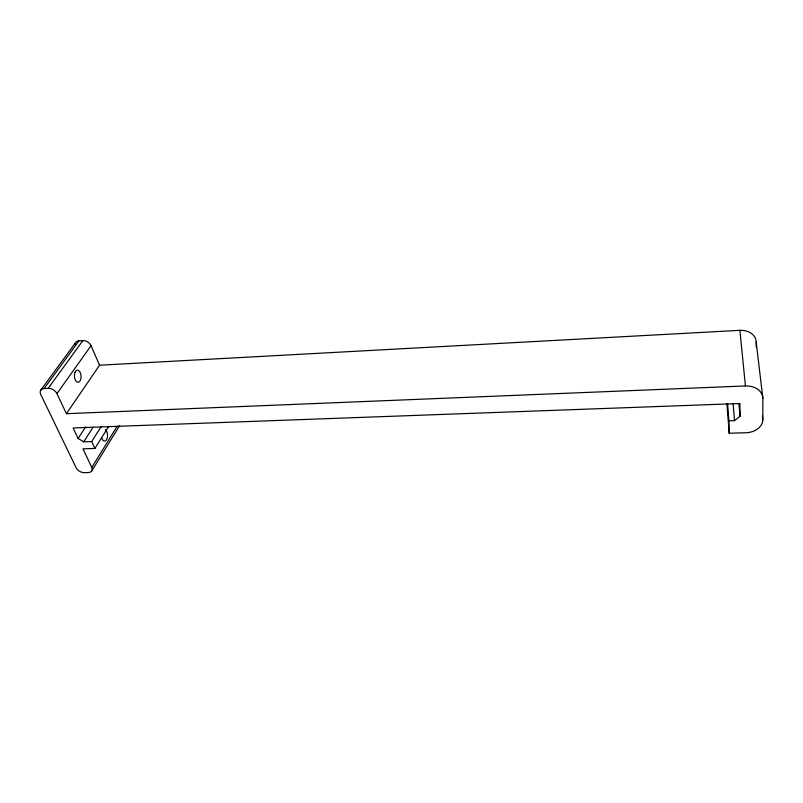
<?xml version="1.0" encoding="UTF-8"?>
<svg xmlns="http://www.w3.org/2000/svg" width="803" height="803" viewBox="0 0 803 803"><rect width="100%" height="100%" fill="white"/><g stroke="black" fill="none" stroke-linecap="round" stroke-linejoin="round"><path stroke-width="1.2" d="M726.926 403.608L729.174 433.239L745.927 432.747A16.983 12.577 -3.4 0 0 762.83 419.718L762.85 398.348L756.205 342.158A16.11 12.537 -6.2 0 0 739.894 330.334L99.552 365.214L66.408 413.696L56.943 393.631A7.207 4.788 31.2 0 0 48.19 388.361L44.125 388.562A7.197 4.778 31.3 0 0 40.712 394.393L76.175 467.838A6.765 4.366 28.1 0 0 84.385 472.676L88.27 472.586A6.765 4.376 28 0 0 91.763 467.446L117.178 426.212M91.713 471.03L119.667 425.51M91.763 467.446L82.98 448.827L94.895 448.465L108.726 426.373M727.578 403.638L728.893 420.822L734.514 420.642L740.085 416.255L739.894 403.518L73.133 427.959L78.092 438.468L83.713 441.811L91.693 441.55L101.007 426.865M83.713 441.811L93.128 427.156M78.092 438.468L85.58 426.985M56.943 393.631L91.04 345.661A6.795 4.738 32.3 0 0 82.85 340.602L78.965 340.843A6.785 4.718 32.4 0 0 75.091 344.507M48.19 388.361L82.85 340.602M44.125 388.562L78.965 340.843M40.602 390.399L75.562 342.68M66.408 413.696L745.425 385.942A17.234 12.938 -4.1 0 1 762.85 398.348M91.693 441.55L94.895 448.465M91.04 345.661L99.552 365.214M762.408 416.014L762.83 419.718M739.894 330.334L745.425 385.942M738.981 403.979L740.085 416.255M733.089 403.437L734.514 420.642M728.893 420.822L729.174 433.239M756.205 342.158L756.215 347.047M105.374 429.735A5.842 3.082 88.7 0 1 106.879 439.09A5.842 3.082 88.7 0 1 101.77 437.896M74.96 372.462A6.083 3.342 86.3 0 0 77.55 382.218A6.083 3.342 86.3 0 0 80.762 373.957A6.083 3.342 86.3 0 0 74.96 372.462"/></g></svg>
